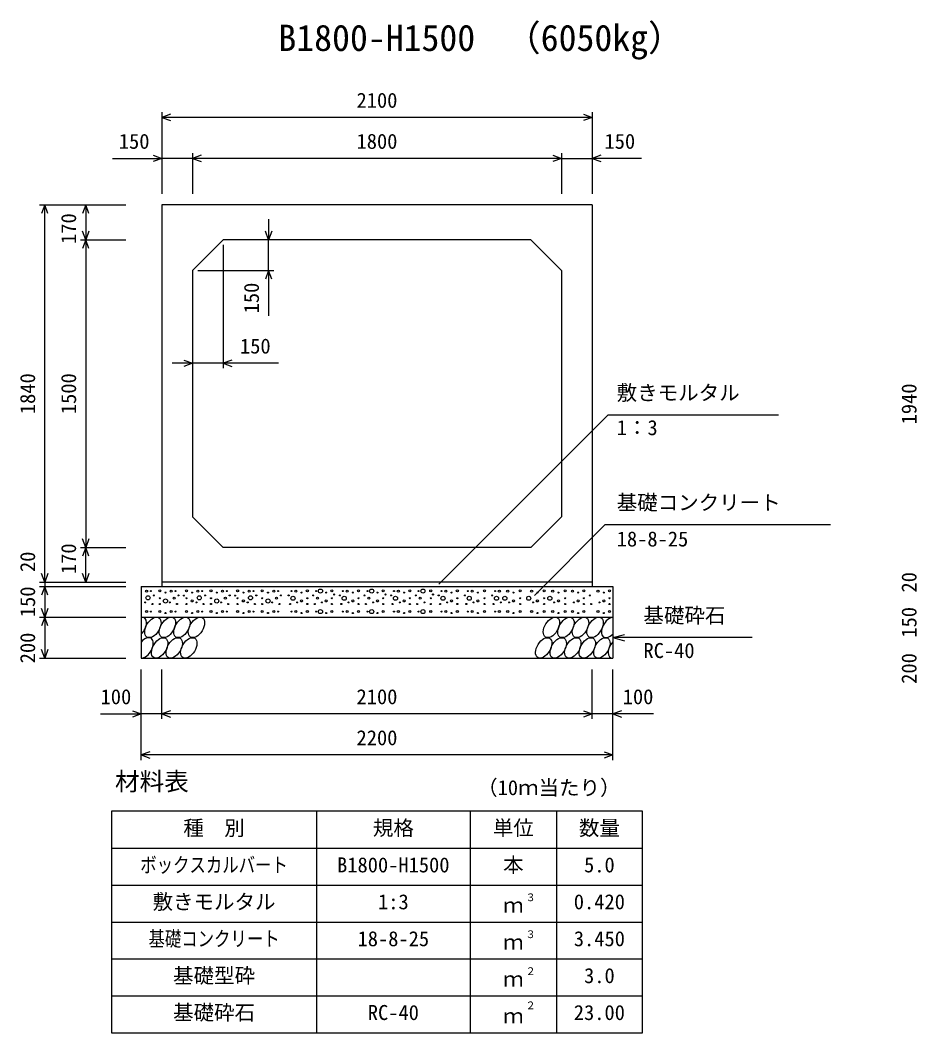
# Model space of a CAD drawing. Units: millimetres, scale not verified. Extents: x -25170 to 75630, y 0 to 35640.
# Drawn here: x 65849 to 70223, y 7505 to 12443 of the extents above; entities that cross this region are included whole.
import ezdxf
from ezdxf.enums import TextEntityAlignment as Align

# ---------------------------------------------------------------- set-up
doc = ezdxf.new("R2010")
doc.units = ezdxf.units.MM
doc.header["$LTSCALE"] = 60
for name, color, linetype, lineweight in [('DIM', 7, 'Continuous', 25), ('HATCH', 6, 'Continuous', 25), ('HYO', 3, 'Continuous', 25), ('HYO2', 4, 'Continuous', 25), ('OUTLINE', 3, 'Continuous', 25), ('TXT', 7, 'Continuous', 25)]:
    doc.layers.add(name, color=color, linetype=linetype, lineweight=lineweight)
doc.styles.add('ＭＳ ゴシック', font='')
doc.styles.get('ＭＳ ゴシック').set_extended_font_data('MS Gothic')

msp = doc.modelspace()

# ---------------------------------------------------------------- linework, layer by layer
at = {"layer": 'DIM'}
for p, q in [((66539.98, 11993.78), (66539.98, 11596.89)), ((66582.27, 11984.17), (66539.98, 11968.78)), ((68639.98, 11968.78), (66539.98, 11968.78)), ((66539.98, 11968.78), (66582.27, 11953.39)), ((68597.7, 11984.17), (68639.98, 11968.78)), ((68639.98, 11968.78), (68597.7, 11953.39)), ((68639.98, 11993.78), (68639.98, 11596.89)), ((66299.24, 11768.78), (66539.98, 11768.78)), ((66497.7, 11784.17), (66539.98, 11768.78)), ((66539.98, 11768.78), (66497.7, 11753.39)), ((66689.98, 11768.78), (66539.98, 11768.78)), ((66689.98, 11793.78), (66689.98, 11596.89)), ((66732.27, 11784.17), (66689.98, 11768.78)), ((68489.98, 11768.78), (66689.98, 11768.78)), ((66689.98, 11768.78), (66732.27, 11753.39)), ((68447.7, 11784.17), (68489.98, 11768.78)), ((68489.98, 11768.78), (68447.7, 11753.39)), ((68489.98, 11793.78), (68489.98, 11596.89)), ((68489.98, 11768.78), (68639.98, 11768.78)), ((68682.27, 11784.17), (68639.98, 11768.78)), ((68880.73, 11768.78), (68639.98, 11768.78)), ((68639.98, 11768.78), (68682.27, 11753.39)), ((65943.88, 11541.89), (66364.98, 11541.89)), ((65968.88, 11541.89), (65953.49, 11499.6)), ((65968.88, 9701.89), (65968.88, 11541.89)), ((65984.27, 11499.6), (65968.88, 11541.89)), ((66168.88, 11541.89), (66153.49, 11499.6)), ((66168.88, 11541.89), (66168.88, 11371.89)), ((66184.27, 11499.6), (66168.88, 11541.89)), ((67060.84, 11471.89), (67060.84, 11371.89)), ((66168.88, 11371.89), (66153.49, 11414.17)), ((66184.27, 11414.17), (66168.88, 11371.89)), ((67060.84, 11371.89), (67045.44, 11414.17)), ((67076.23, 11414.17), (67060.84, 11371.89)), ((66143.88, 11371.89), (66364.98, 11371.89)), ((66168.88, 11371.89), (66153.49, 11329.6)), ((66168.88, 11371.89), (66168.88, 9871.89)), ((66184.27, 11329.6), (66168.88, 11371.89)), ((67060.84, 11221.89), (67060.84, 11371.89)), ((66839.98, 11346.89), (66839.98, 10745.32)), ((66714.98, 11221.89), (67085.84, 11221.89)), ((67060.84, 11221.89), (67045.44, 11179.6)), ((67076.23, 11179.6), (67060.84, 11221.89)), ((67060.84, 11221.89), (67060.84, 11001.01)), ((66689.98, 10770.32), (66589.98, 10770.32)), ((66647.7, 10785.71), (66689.98, 10770.32)), ((66689.98, 10770.32), (66647.7, 10754.93)), ((66839.98, 10770.32), (66689.98, 10770.32)), ((66882.27, 10785.71), (66839.98, 10770.32)), ((67109.45, 10770.32), (66839.98, 10770.32)), ((66839.98, 10770.32), (66882.27, 10754.93)), ((67891.17, 9692.31), (68716.48, 10517.62)), ((69548.89, 10517.62), (68716.48, 10517.62)), ((68358.01, 9638.16), (68702.07, 9982.22)), ((69801.62, 9982.22), (68702.07, 9982.22)), ((66168.88, 9871.89), (66153.49, 9914.17)), ((66184.27, 9914.17), (66168.88, 9871.89)), ((66143.88, 9871.89), (66364.98, 9871.89)), ((66168.88, 9871.89), (66153.49, 9829.6)), ((66168.88, 9701.89), (66168.88, 9871.89)), ((66184.27, 9829.6), (66168.88, 9871.89)), ((65968.88, 9701.89), (65953.49, 9744.17)), ((65984.27, 9744.17), (65968.88, 9701.89)), ((66168.88, 9701.89), (66153.49, 9744.17)), ((66184.27, 9744.17), (66168.88, 9701.89)), ((65943.88, 9701.89), (66364.98, 9701.89)), ((65943.88, 9681.89), (66364.98, 9681.89)), ((65968.88, 9681.89), (65953.49, 9639.6)), ((65968.88, 9701.89), (65968.88, 9681.89)), ((65968.88, 9681.89), (65968.88, 9531.89)), ((65984.27, 9639.6), (65968.88, 9681.89)), ((65943.88, 9531.89), (66364.98, 9531.89)), ((65968.88, 9531.89), (65953.49, 9574.17)), ((65968.88, 9531.89), (65953.49, 9489.6)), ((65984.27, 9574.17), (65968.88, 9531.89)), ((65968.88, 9531.89), (65968.88, 9331.89)), ((65984.27, 9489.6), (65968.88, 9531.89)), ((68739.98, 9431.89), (68797.94, 9447.42)), ((69419.79, 9431.89), (68739.98, 9431.89)), ((68739.98, 9431.89), (68797.94, 9416.36)), ((65943.88, 9331.89), (66364.98, 9331.89)), ((65968.88, 9331.89), (65953.49, 9374.17)), ((65984.27, 9374.17), (65968.88, 9331.89)), ((66439.98, 8835.28), (66439.98, 9276.89)), ((66539.98, 9035.28), (66539.98, 9276.89)), ((68639.98, 9035.28), (68639.98, 9276.89)), ((68639.98, 9035.28), (68639.98, 9276.89)), ((68739.98, 8835.28), (68739.98, 9276.89)), ((66240.44, 9060.28), (66439.98, 9060.28)), ((66397.7, 9075.67), (66439.98, 9060.28)), ((66439.98, 9060.28), (66397.7, 9044.88)), ((66539.98, 9060.28), (66439.98, 9060.28)), ((66582.27, 9075.67), (66539.98, 9060.28)), ((68639.98, 9060.28), (66539.98, 9060.28)), ((66539.98, 9060.28), (66582.27, 9044.88)), ((68597.7, 9075.67), (68639.98, 9060.28)), ((68639.98, 9060.28), (68597.7, 9044.88)), ((68739.98, 9060.28), (68639.98, 9060.28)), ((68782.27, 9075.67), (68739.98, 9060.28)), ((68939.53, 9060.28), (68739.98, 9060.28)), ((68739.98, 9060.28), (68782.27, 9044.88)), ((66482.27, 8875.67), (66439.98, 8860.28)), ((68739.98, 8860.28), (66439.98, 8860.28)), ((66439.98, 8860.28), (66482.27, 8844.88)), ((68697.7, 8875.67), (68739.98, 8860.28)), ((68739.98, 8860.28), (68697.7, 8844.88))]:
    msp.add_line(p, q, dxfattribs=at)
at = {"layer": 'HATCH'}
for centre, radius in [((66466.02, 9659.07), 5), ((66472.56, 9626.05), 10), ((66487.05, 9659.07), 2.5), ((66501.07, 9638.05), 2.5), ((66529.95, 9659.94), 5), ((66557.99, 9652.06), 2.5), ((66586.02, 9659.07), 5), ((66600.04, 9624.05), 5), ((66607.05, 9659.07), 2.5), ((66621.07, 9638.05), 2.5), ((66647.53, 9637.15), 2.5), ((66659.95, 9659.94), 5), ((66687.99, 9652.06), 2.5), ((66716.02, 9659.07), 5), ((66722.56, 9626.05), 10), ((66737.05, 9659.07), 2.5), ((66751.07, 9638.05), 2.5), ((66779.95, 9659.94), 5), ((66807.99, 9652.06), 2.5), ((66836.02, 9659.07), 5), ((66850.04, 9624.05), 5), ((66857.05, 9659.07), 2.5), ((66871.07, 9638.05), 2.5), ((66897.53, 9637.15), 2.5), ((66909.95, 9659.94), 5), ((66937.99, 9652.06), 2.5), ((66966.02, 9659.07), 5), ((66972.56, 9626.05), 10), ((66987.05, 9659.07), 2.5), ((67001.07, 9638.05), 2.5), ((67029.95, 9659.94), 5), ((67057.99, 9652.06), 2.5), ((67086.02, 9659.07), 5), ((67100.04, 9624.05), 5), ((67107.05, 9659.07), 2.5), ((67121.07, 9638.05), 2.5), ((67158.89, 9638.05), 2.5), ((67179.92, 9624.05), 10), ((67172.91, 9659.07), 2.5), ((67193.94, 9659.07), 5), ((67221.98, 9652.06), 2.5), ((67250.01, 9659.94), 5), ((67278.89, 9638.05), 2.5), ((67292.91, 9659.07), 2.5), ((67299.92, 9624.05), 5), ((67313.94, 9659.07), 10), ((67341.98, 9652.06), 2.5), ((67370.01, 9659.94), 5), ((67381.35, 9642.37), 2.5), ((67408.89, 9638.05), 2.5), ((67429.92, 9624.05), 10), ((67422.91, 9659.07), 2.5), ((67443.94, 9659.07), 5), ((67471.98, 9652.06), 2.5), ((67500.01, 9659.94), 5), ((67528.89, 9638.05), 2.5), ((67542.91, 9659.07), 2.5), ((67549.92, 9624.05), 5), ((67563.94, 9659.07), 10), ((67591.98, 9652.06), 2.5), ((67620.01, 9659.94), 5), ((67631.35, 9642.37), 2.5), ((67658.89, 9638.05), 2.5), ((67679.92, 9624.05), 10), ((67672.91, 9659.07), 2.5), ((67693.94, 9659.07), 5), ((67721.98, 9652.06), 2.5), ((67750.01, 9659.94), 5), ((67778.89, 9638.05), 2.5), ((67792.91, 9659.07), 2.5), ((67799.92, 9624.05), 5), ((67813.94, 9659.07), 10), ((67851.84, 9659.94), 5), ((67863.18, 9642.37), 2.5), ((67890.71, 9638.05), 2.5), ((67911.74, 9624.05), 10), ((67904.73, 9659.07), 2.5), ((67925.76, 9659.07), 5), ((67953.8, 9652.06), 2.5), ((67981.84, 9659.94), 5), ((68018.78, 9638.05), 2.5), ((68039.81, 9624.05), 10), ((68032.79, 9659.07), 2.5), ((68053.83, 9659.07), 5), ((68081.86, 9652.06), 2.5), ((68114.77, 9659.94), 5), ((68151.7, 9638.05), 2.5), ((68172.73, 9624.05), 10), ((68165.72, 9659.07), 2.5), ((68186.75, 9659.07), 5), ((68213.4, 9624.05), 10), ((68227.42, 9659.07), 5), ((68255.46, 9652.06), 2.5), ((68288.36, 9659.94), 5), ((68330.25, 9624.05), 10), ((68344.27, 9659.07), 5), ((68372.3, 9652.06), 2.5), ((68405.2, 9659.94), 5), ((68432.94, 9624.05), 10), ((68446.96, 9659.07), 5), ((68475, 9652.06), 2.5), ((68507.9, 9659.94), 5), ((68543.17, 9659.07), 5), ((68571.2, 9652.06), 2.5), ((68599.24, 9659.94), 5), ((68628.12, 9638.05), 2.5), ((68667.98, 9659.07), 5), ((68696.02, 9652.06), 2.5), ((68724.06, 9659.94), 5), ((66459.01, 9603.91), 2.5), ((66494.06, 9596.04), 2.5), ((66529.95, 9624.05), 2.5), ((66529.95, 9596.04), 2.5), ((66557.99, 9610.92), 10), ((66579.01, 9603.91), 2.5), ((66614.06, 9596.04), 2.5), ((66659.95, 9624.05), 2.5), ((66659.95, 9596.04), 2.5), ((66687.99, 9610.92), 5), ((66709.01, 9603.91), 2.5), ((66744.06, 9596.04), 2.5), ((66779.95, 9624.05), 2.5), ((66779.95, 9596.04), 2.5), ((66807.99, 9610.92), 10), ((66829.01, 9603.91), 2.5), ((66864.06, 9596.04), 2.5), ((66909.95, 9624.05), 2.5), ((66909.95, 9596.04), 2.5), ((66937.99, 9610.92), 5), ((66959.01, 9603.91), 2.5), ((66994.06, 9596.04), 2.5), ((67029.95, 9624.05), 2.5), ((67029.95, 9596.04), 2.5), ((67057.99, 9610.92), 10), ((67079.01, 9603.91), 2.5), ((67114.06, 9596.04), 2.5), ((67165.9, 9596.04), 2.5), ((67200.95, 9603.91), 2.5), ((67221.98, 9610.92), 5), ((67250.01, 9624.05), 2.5), ((67250.01, 9596.04), 2.5), ((67285.9, 9596.04), 2.5), ((67320.95, 9603.91), 2.5), ((67341.98, 9610.92), 5), ((67370.01, 9624.05), 2.5), ((67370.01, 9596.04), 2.5), ((67415.9, 9596.04), 2.5), ((67450.95, 9603.91), 2.5), ((67471.98, 9610.92), 5), ((67500.01, 9624.05), 2.5), ((67500.01, 9596.04), 2.5), ((67535.9, 9596.04), 2.5), ((67570.95, 9603.91), 2.5), ((67591.98, 9610.92), 5), ((67620.01, 9624.05), 2.5), ((67620.01, 9596.04), 2.5), ((67665.9, 9596.04), 2.5), ((67700.95, 9603.91), 2.5), ((67721.98, 9610.92), 5), ((67750.01, 9624.05), 2.5), ((67750.01, 9596.04), 2.5), ((67785.9, 9596.04), 2.5), ((67820.95, 9603.91), 2.5), ((67851.84, 9624.05), 2.5), ((67851.84, 9596.04), 2.5), ((67897.72, 9596.04), 2.5), ((67932.77, 9603.91), 2.5), ((67953.8, 9610.92), 5), ((67981.84, 9624.05), 2.5), ((67981.84, 9596.04), 2.5), ((68025.79, 9596.04), 2.5), ((68060.83, 9603.91), 2.5), ((68081.86, 9610.92), 5), ((68114.77, 9624.05), 2.5), ((68114.77, 9596.04), 2.5), ((68158.71, 9596.04), 2.5), ((68193.76, 9603.91), 2.5), ((68234.43, 9603.91), 2.5), ((68255.46, 9610.92), 5), ((68288.36, 9624.05), 2.5), ((68288.36, 9596.04), 2.5), ((68351.27, 9603.91), 2.5), ((68372.3, 9610.92), 5), ((68405.2, 9624.05), 2.5), ((68405.2, 9596.04), 2.5), ((68453.97, 9603.91), 2.5), ((68475, 9610.92), 5), ((68507.9, 9624.05), 2.5), ((68507.9, 9596.04), 2.5), ((68550.17, 9603.91), 2.5), ((68571.2, 9610.92), 5), ((68599.24, 9624.05), 2.5), ((68599.24, 9596.04), 2.5), ((68635.13, 9596.04), 2.5), ((68674.99, 9603.91), 2.5), ((68696.02, 9610.92), 5), ((68724.06, 9624.05), 2.5), ((68724.06, 9596.04), 2.5), ((66466.02, 9559.07), 5), ((66487.05, 9559.07), 2.5), ((66529.95, 9559.94), 5), ((66557.99, 9552.06), 2.5), ((66586.02, 9559.07), 5), ((66607.05, 9559.07), 2.5), ((66659.95, 9559.94), 5), ((66687.99, 9552.06), 2.5), ((66716.02, 9559.07), 5), ((66737.05, 9559.07), 2.5), ((66779.95, 9559.94), 5), ((66807.99, 9552.06), 2.5), ((66836.02, 9559.07), 5), ((66857.05, 9559.07), 2.5), ((66909.95, 9559.94), 5), ((66937.99, 9552.06), 2.5), ((66966.02, 9559.07), 5), ((66987.05, 9559.07), 2.5), ((67029.95, 9559.94), 5), ((67057.99, 9552.06), 2.5), ((67086.02, 9559.07), 5), ((67107.05, 9559.07), 2.5), ((67172.91, 9559.07), 2.5), ((67193.94, 9559.07), 5), ((67221.98, 9552.06), 2.5), ((67250.01, 9559.94), 5), ((67292.91, 9559.07), 2.5), ((67313.94, 9559.07), 10), ((67341.98, 9552.06), 2.5), ((67370.01, 9559.94), 5), ((67422.91, 9559.07), 2.5), ((67443.94, 9559.07), 5), ((67471.98, 9552.06), 2.5), ((67500.01, 9559.94), 5), ((67542.91, 9559.07), 2.5), ((67563.94, 9559.07), 10), ((67591.98, 9552.06), 2.5), ((67620.01, 9559.94), 5), ((67672.91, 9559.07), 2.5), ((67693.94, 9559.07), 5), ((67721.98, 9552.06), 2.5), ((67750.01, 9559.94), 5), ((67792.91, 9559.07), 2.5), ((67813.94, 9559.07), 10), ((67851.84, 9559.94), 5), ((67904.73, 9559.07), 2.5), ((67925.76, 9559.07), 5), ((67953.8, 9552.06), 2.5), ((67981.84, 9559.94), 5), ((68032.79, 9559.07), 2.5), ((68053.83, 9559.07), 5), ((68081.86, 9552.06), 2.5), ((68114.77, 9559.94), 5), ((68165.72, 9559.07), 2.5), ((68186.75, 9559.07), 5), ((68227.42, 9559.07), 5), ((68255.46, 9552.06), 2.5), ((68288.36, 9559.94), 5), ((68344.27, 9559.07), 5), ((68372.3, 9552.06), 2.5), ((68405.2, 9559.94), 5), ((68446.96, 9559.07), 5), ((68475, 9552.06), 2.5), ((68507.9, 9559.94), 5), ((68543.17, 9559.07), 5), ((68571.2, 9552.06), 2.5), ((68599.24, 9559.94), 5), ((68667.98, 9559.07), 5), ((68696.02, 9552.06), 2.5), ((68724.06, 9559.94), 5)]:
    msp.add_circle(centre, radius, dxfattribs=at)
for centre, start_param, end_param in [((66425.33, 9481.88), 4.3355439, 6.7245934), ((68724.54, 9481.88), 0.4199491, 4.357003), ((66458.58, 9381.89), 3.4740877, 7.5860497), ((68757.79, 9381.89), 1.2805297, 3.4964223)]:
    msp.add_ellipse(centre, major_axis=(29.09, 47.08), ratio=0.5792, start_param=start_param, end_param=end_param, dxfattribs=at)
for centre in [(66496.29, 9481.88), (66567.24, 9481.88), (66638.2, 9481.88), (66709.15, 9481.88), (68440.71, 9481.88), (68511.67, 9481.88), (68582.63, 9481.88), (68653.58, 9481.88), (66529.53, 9381.89), (66600.49, 9381.89), (66671.45, 9381.89), (68403.01, 9381.89), (68473.96, 9381.89), (68544.92, 9381.89), (68615.87, 9381.89), (68686.83, 9381.89)]:
    msp.add_ellipse(centre, major_axis=(29.09, 47.08), ratio=0.5792, dxfattribs=at)
at = {"layer": 'HYO'}
for p, q in [((68884.98, 8585.28), (66294.98, 8585.28)), ((66294.98, 8585.28), (66294.98, 7505.28)), ((67294.98, 8585.28), (67294.98, 7505.28)), ((68044.98, 8585.28), (68044.98, 7505.28)), ((68464.98, 8585.28), (68464.98, 7505.28)), ((68884.98, 7505.28), (68884.98, 8585.28)), ((66294.98, 8405.28), (68884.98, 8405.28)), ((66294.98, 7505.28), (68884.98, 7505.28))]:
    msp.add_line(p, q, dxfattribs=at)
at = {"layer": 'HYO2'}
for p, q in [((66294.98, 8225.28), (68884.98, 8225.28)), ((66294.98, 8045.28), (68884.98, 8045.28)), ((66294.98, 7865.28), (68884.98, 7865.28)), ((66294.98, 7685.28), (68884.98, 7685.28))]:
    msp.add_line(p, q, dxfattribs=at)
at = {"layer": 'OUTLINE'}
for p, q in [((68639.98, 11541.89), (66539.98, 11541.89)), ((66539.98, 11541.89), (66539.98, 9681.89)), ((68639.98, 11541.89), (68639.98, 9681.89)), ((66689.98, 11221.89), (66839.98, 11371.89)), ((68339.98, 11371.89), (66839.98, 11371.89)), ((68489.98, 11221.89), (68339.98, 11371.89)), ((66689.98, 11221.89), (66689.98, 10021.89)), ((68489.98, 11221.89), (68489.98, 10021.89)), ((66839.98, 9871.89), (66689.98, 10021.89)), ((68339.98, 9871.89), (68489.98, 10021.89)), ((68339.98, 9871.89), (66839.98, 9871.89)), ((66439.98, 9681.89), (66439.98, 9331.89)), ((66439.98, 9681.89), (68739.98, 9681.89)), ((68639.98, 9701.89), (66539.98, 9701.89)), ((68739.98, 9681.89), (68739.98, 9331.89)), ((66439.98, 9531.89), (68739.98, 9531.89)), ((66439.98, 9331.89), (68739.98, 9331.89))]:
    msp.add_line(p, q, dxfattribs=at)

# ---------------------------------------------------------------- texts
at = {"layer": 'DIM', "style": 'ＭＳ ゴシック'}
for s, p in [('2100', (67489.98, 11993.78)), ('150', (66330.34, 11793.78)), ('1800', (67489.98, 11793.78)), ('150', (68699.62, 11793.78)), ('150', (66921.39, 10795.32)), ('敷きモルタル', (68759.33, 10567.62)), ('1：3', (68759.33, 10397.5)), ('基礎コンクリート', (68759.33, 10032.22)), ('18-8-25', (68759.33, 9854.59)), ('基礎砕石', (68889.72, 9481.89)), ('RC-40', (68889.72, 9310.51)), ('100', (66241.34, 9085.28)), ('2100', (67489.98, 9085.28)), ('100', (68788.62, 9085.28)), ('2200', (67489.98, 8885.28))]:
    msp.add_text(s, height=73.31, dxfattribs=at).set_placement(p, align=Align.BOTTOM_LEFT)
for s, p in [('170', (66143.88, 11351.89)), ('150', (67035.84, 11013.39)), ('1840', (65943.88, 10521.89)), ('1500', (66143.88, 10521.89)), ('1940', (70243.88, 10471.89)), ('170', (66143.88, 9741.89)), ('20', (65943.88, 9751.96)), ('20', (70243.88, 9651.96)), ('150', (65943.88, 9531.89)), ('150', (70243.88, 9431.89)), ('200', (65943.88, 9306.89)), ('200', (70243.88, 9206.89))]:
    msp.add_text(s, height=73.31, rotation=90, dxfattribs=at).set_placement(p, align=Align.BOTTOM_LEFT)
at = {"layer": 'TXT', "style": 'ＭＳ ゴシック'}
for s, height, p in [('（6050kg）', 128.3, (68213.57, 12254.39)), ('B1800-H1500', 128.3, (67108.73, 12254.39)), ('材料表', 87.98, (66311.65, 8660.28)), ('（10ｍ当たり）', 73.31, (68078.31, 8641.94)), ('種\u3000別', 73.31, (66644.98, 8445.28)), ('規格', 73.31, (67569.98, 8445.28)), ('単位', 73.31, (68154.98, 8445.28)), ('数量', 73.31, (68574.98, 8445.28)), ('B1800-H1500', 73.31, (67394.98, 8265.28)), ('本', 73.31, (68204.98, 8265.28)), ('5.0', 73.31, (68599.98, 8265.28)), ('敷きモルタル', 73.31, (66494.98, 8085.28)), ('1:3', 73.31, (67594.98, 8085.28)), ('３', 36.66, (68314.22, 8135.89)), ('0.420', 73.31, (68549.98, 8085.28)), ('ｍ', 73.31, (68204.98, 8068.61)), ('18-8-25', 73.31, (67494.98, 7905.28)), ('３', 36.66, (68314.22, 7955.89)), ('3.450', 73.31, (68549.98, 7905.28)), ('ｍ', 73.31, (68204.98, 7888.61)), ('基礎型砕', 73.31, (66594.98, 7725.28)), ('２', 36.66, (68314.22, 7775.89)), ('3.0', 73.31, (68599.98, 7725.28)), ('ｍ', 73.31, (68204.98, 7708.61)), ('２', 36.66, (68314.22, 7609.22)), ('基礎砕石', 73.31, (66594.98, 7545.28)), ('RC-40', 73.31, (67544.98, 7545.28)), ('ｍ', 73.31, (68204.98, 7528.61)), ('23.00', 73.31, (68549.98, 7545.28))]:
    msp.add_text(s, height=height, dxfattribs=at).set_placement(p, align=Align.BOTTOM_LEFT)
at = {"layer": 'TXT', "style": 'ＭＳ ゴシック', "width": 0.8}
for s, p in [('ボックスカルバート', (66434.98, 8265.28)), ('基礎コンクリート', (66474.98, 7905.28))]:
    msp.add_text(s, height=73.31, dxfattribs=at).set_placement(p, align=Align.BOTTOM_LEFT)

doc.saveas('drawing.dxf')
